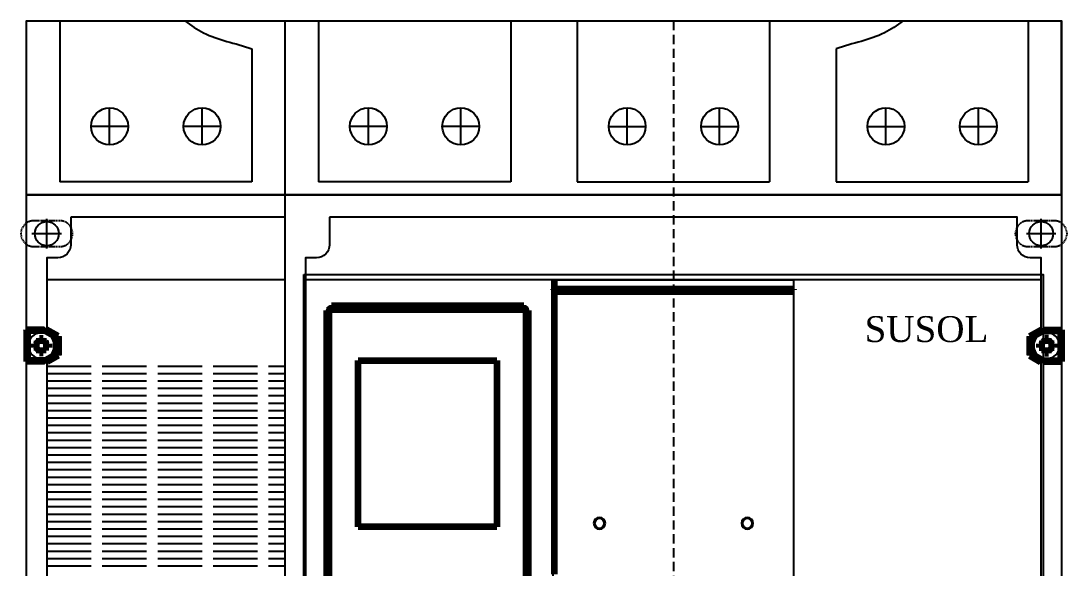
# Model space of a CAD drawing. Header units: millimetres. Extents: x 1622 to 1905, y 0 to 327.
# Drawn here: x 1621.9 to 1904.9, y 179.1 to 327 of the extents above; entities that cross this region are included whole.
import ezdxf

# ---------------------------------------------------------------- set-up
doc = ezdxf.new("R2010")
doc.units = ezdxf.units.MM
doc.linetypes.add('ACAD_ISO02W100', pattern=[15, 12, -3])
doc.linetypes.add('HIDDEN', pattern=[0.375, 0.25, -0.125])
doc.layers.add('8', color=140, linetype='ACAD_ISO02W100')
doc.layers.add('at_Entity', color=7, linetype='Continuous')
doc.styles.add('vntime', font='txt')

# ---------------------------------------------------------------- blocks, each defined once
blk = doc.blocks.new('GYER HERH  WRE TS1600AF 4P')
for p, q in [((79509.42, 9496.29), (79579.42, 9496.29)), ((79579.42, 9496.29), (79789.42, 9496.29)), ((79579.42, 9496.29), (79789.42, 9496.29)), ((79579.42, 9449.29), (79509.42, 9449.29)), ((79509.42, 9449.29), (79579.42, 9449.29)), ((79789.42, 9449.29), (79579.42, 9449.29)), ((79579.42, 9449.29), (79789.42, 9449.29)), ((79579.42, 9426.29), (79514.92, 9426.29)), ((79783.92, 9426.29), (79584.92, 9426.29))]:
    blk.add_line(p, q)
at = {"color": 0, "linetype": 'ByBlock'}
for p, q in [((79509.42, 9496.29), (79579.42, 9496.29)), ((79509.42, 9449.29), (79509.42, 9496.29))]:
    blk.add_line(p, q, dxfattribs=at)
at = {"color": 1, "ltscale": 10}
for p, q in [((79518.42, 9496.29), (79518.42, 9452.79)), ((79588.42, 9496.29), (79588.42, 9452.79)), ((79640.42, 9496.29), (79640.42, 9452.79)), ((79658.42, 9496.29), (79658.42, 9452.79)), ((79710.42, 9496.29), (79710.42, 9452.79)), ((79780.42, 9496.29), (79780.42, 9452.79)), ((79570.42, 9488.78), (79570.42, 9452.79)), ((79640.42, 9488.78), (79640.42, 9452.79)), ((79658.42, 9488.78), (79658.42, 9452.79)), ((79728.42, 9488.78), (79728.42, 9452.79)), ((79570.42, 9452.79), (79518.42, 9452.79)), ((79640.42, 9452.79), (79588.42, 9452.79)), ((79658.42, 9452.79), (79710.42, 9452.79)), ((79728.42, 9452.79), (79780.42, 9452.79))]:
    blk.add_line(p, q, dxfattribs=at)
at = {"color": 7}
blk.add_line((79789.42, 9449.29), (79789.42, 9496.29), dxfattribs=at)
blk.add_line((79789.42, 9449.29), (79789.42, 9496.29), dxfattribs=at)
at = {"color": 3}
for p, q in [((79514.92, 9434.79), (79514.92, 9442.79)), ((79783.92, 9434.79), (79783.92, 9442.79)), ((79510.92, 9438.79), (79518.92, 9438.79)), ((79779.92, 9438.79), (79787.92, 9438.79))]:
    blk.add_line(p, q, dxfattribs=at)
at = {"color": 0, "linetype": 'ByBlock'}
blk.add_lwpolyline([(79579.42, 9169.29), (79509.42, 9169.29), (79509.42, 9496.29), (79579.42, 9496.29)], dxfattribs=at)
blk.add_lwpolyline([(79579.42, 9496.29), (79789.42, 9496.29), (79789.42, 9169.29), (79579.42, 9169.29)], close=True, dxfattribs=at)
at = {"color": 4, "linetype": 'HIDDEN'}
for points in [[(79507.92, 9438.79), (79507.92, 9438.79, 0.414214), (79511.42, 9435.29), (79518.42, 9435.29, 0.414214), (79521.92, 9438.79), (79521.92, 9438.79, 0.414214), (79518.42, 9442.29), (79511.42, 9442.29, 0.414214)], [(79776.92, 9438.79), (79776.92, 9438.79, 0.414214), (79780.42, 9435.29), (79787.42, 9435.29, 0.414214), (79790.92, 9438.79), (79790.92, 9438.79, 0.414214), (79787.42, 9442.29), (79780.42, 9442.29, 0.414214)]]:
    blk.add_lwpolyline(points, format="xyb", close=True, dxfattribs=at)
for points in [[(79521.42, 9443.29), (79521.42, 9435.79, -0.414214), (79517.92, 9432.29), (79514.92, 9432.29), (79514.92, 9412.8)], [(79591.42, 9443.29), (79591.42, 9435.79, -0.414214), (79587.92, 9432.29), (79584.92, 9432.29), (79584.92, 9229.79), (79783.92, 9229.79), (79783.92, 9297.16)], [(79783.92, 9412.8), (79783.92, 9432.29), (79780.92, 9432.29, -0.414214), (79777.42, 9435.79), (79777.42, 9443.29), (79591.42, 9443.29)]]:
    blk.add_lwpolyline(points, format="xyb")
for points in [[(79579.42, 9443.29), (79521.42, 9443.29)], [(79514.92, 9404.15), (79514.92, 9305.81)], [(79783.92, 9305.81), (79783.92, 9404.15)]]:
    blk.add_lwpolyline(points)
at = {"color": 3}
blk.add_lwpolyline([(79584.42, 9427.79), (79784.42, 9427.79), (79784.42, 9228.79), (79584.42, 9228.79)], close=True, dxfattribs=at)
blk.add_lwpolyline([(79651.93, 9426.29), (79716.93, 9426.29), (79716.93, 9229.79), (79651.93, 9229.79)], close=True)
at = {"color": 7}
for centre in [(79514.92, 9438.79), (79783.92, 9438.79)]:
    blk.add_circle(centre, 3.25, dxfattribs=at)
at = {"color": 1, "ltscale": 10}
for points in [[(79552.3, 9496.29), (79553.9, 9495.04), (79559.28, 9491.5), (79565.8, 9490.32), (79570.42, 9488.78)], [(79746.55, 9496.29), (79744.95, 9495.04), (79739.57, 9491.5), (79733.05, 9490.32), (79728.42, 9488.78)]]:
    blk.add_open_spline(points, degree=3, knots=[10.553098, 10.553098, 10.553098, 10.553098, 16.653716, 30.247219, 30.247219, 30.247219, 30.247219], dxfattribs=at)
at = {"layer": '8', "color": 3, "linetype": 'HIDDEN', "ltscale": 10}
blk.add_line((79684.42, 9496.29), (79684.42, 9169.29), dxfattribs=at)
at = {"layer": '8', "color": 1, "linetype": 'ByBlock'}
for p, q in [((79531.92, 9462.79), (79531.92, 9472.79)), ((79531.92, 9462.79), (79531.92, 9472.79)), ((79531.92, 9462.79), (79531.92, 9472.79)), ((79556.92, 9462.79), (79556.92, 9472.79)), ((79556.92, 9462.79), (79556.92, 9472.79)), ((79556.92, 9462.79), (79556.92, 9472.79)), ((79601.92, 9462.79), (79601.92, 9472.79)), ((79601.92, 9462.79), (79601.92, 9472.79)), ((79626.92, 9462.79), (79626.92, 9472.79)), ((79626.92, 9462.79), (79626.92, 9472.79)), ((79671.92, 9462.79), (79671.92, 9472.79)), ((79696.92, 9462.79), (79696.92, 9472.79)), ((79741.92, 9462.79), (79741.92, 9472.79)), ((79741.92, 9462.79), (79741.92, 9472.79)), ((79766.92, 9462.79), (79766.92, 9472.79)), ((79766.92, 9462.79), (79766.92, 9472.79)), ((79536.92, 9467.79), (79526.92, 9467.79)), ((79536.92, 9467.79), (79526.92, 9467.79)), ((79536.92, 9467.79), (79526.92, 9467.79)), ((79561.92, 9467.79), (79551.92, 9467.79)), ((79561.92, 9467.79), (79551.92, 9467.79)), ((79561.92, 9467.79), (79551.92, 9467.79)), ((79606.92, 9467.79), (79596.92, 9467.79)), ((79606.92, 9467.79), (79596.92, 9467.79)), ((79631.92, 9467.79), (79621.92, 9467.79)), ((79631.92, 9467.79), (79621.92, 9467.79)), ((79666.92, 9467.79), (79676.92, 9467.79)), ((79691.92, 9467.79), (79701.92, 9467.79)), ((79736.92, 9467.79), (79746.92, 9467.79)), ((79736.92, 9467.79), (79746.92, 9467.79)), ((79761.92, 9467.79), (79771.92, 9467.79)), ((79761.92, 9467.79), (79771.92, 9467.79))]:
    blk.add_line(p, q, dxfattribs=at)
at = {"layer": '8'}
for p, q in [((79514.92, 9403), (79579.42, 9403)), ((79514.92, 9401), (79579.42, 9401)), ((79514.92, 9399), (79579.42, 9399)), ((79514.92, 9397), (79579.42, 9397)), ((79514.92, 9395), (79579.42, 9395)), ((79514.92, 9393), (79579.42, 9393)), ((79514.92, 9391), (79579.42, 9391)), ((79514.92, 9389), (79579.42, 9389)), ((79514.92, 9387), (79579.42, 9387)), ((79514.92, 9385), (79579.42, 9385)), ((79514.92, 9383), (79579.42, 9383)), ((79514.92, 9381), (79579.42, 9381)), ((79514.92, 9379), (79579.42, 9379)), ((79514.92, 9379), (79579.42, 9379)), ((79514.92, 9377), (79579.42, 9377)), ((79514.92, 9375), (79579.42, 9375)), ((79514.92, 9373), (79579.42, 9373)), ((79514.92, 9371), (79579.42, 9371)), ((79514.92, 9369), (79579.42, 9369)), ((79514.92, 9367), (79579.42, 9367)), ((79514.92, 9365), (79579.42, 9365)), ((79514.92, 9363), (79579.42, 9363)), ((79514.92, 9361), (79579.42, 9361)), ((79514.92, 9359), (79579.42, 9359)), ((79514.92, 9357), (79579.42, 9357)), ((79514.92, 9355), (79579.42, 9355)), ((79514.92, 9353), (79579.42, 9353)), ((79514.92, 9351), (79579.42, 9351)), ((79514.92, 9349), (79579.42, 9349))]:
    blk.add_line(p, q, dxfattribs=at)
at = {"layer": '8', "color": 1, "linetype": 'ByBlock'}
for centre in [(79531.92, 9467.79), (79531.92, 9467.79), (79531.92, 9467.79), (79531.92, 9467.79), (79531.92, 9467.79), (79531.92, 9467.79), (79556.92, 9467.79), (79556.92, 9467.79), (79556.92, 9467.79), (79556.92, 9467.79), (79556.92, 9467.79), (79556.92, 9467.79), (79601.92, 9467.79), (79601.92, 9467.79), (79601.92, 9467.79), (79601.92, 9467.79), (79626.92, 9467.79), (79626.92, 9467.79), (79626.92, 9467.79), (79626.92, 9467.79), (79671.92, 9467.79), (79671.92, 9467.79), (79696.92, 9467.79), (79696.92, 9467.79), (79741.92, 9467.79), (79741.92, 9467.79), (79741.92, 9467.79), (79741.92, 9467.79), (79766.92, 9467.79), (79766.92, 9467.79), (79766.92, 9467.79), (79766.92, 9467.79)]:
    blk.add_circle(centre, 5, dxfattribs=at)
at = {"layer": 'at_Entity', "color": 0, "lineweight": 140}
for p, q in [((79652.23, 9346.79), (79652.23, 9426.29)), ((79651.94, 9423.63), (79651.93, 9423.61)), ((79651.93, 9423.61), (79651.93, 9423.58)), ((79716.93, 9423.09), (79651.93, 9423.09)), ((79651.95, 9423.66), (79651.94, 9423.63)), ((79651.97, 9423.69), (79651.95, 9423.66)), ((79651.99, 9423.71), (79651.97, 9423.69)), ((79652.02, 9423.73), (79651.99, 9423.71)), ((79652.05, 9423.75), (79652.02, 9423.73)), ((79652.08, 9423.77), (79652.05, 9423.75)), ((79652.11, 9423.78), (79652.08, 9423.77)), ((79652.14, 9423.78), (79652.11, 9423.78)), ((79652.19, 9423.79), (79652.14, 9423.78)), ((79652.23, 9423.79), (79652.19, 9423.79)), ((79716.62, 9423.79), (79652.23, 9423.79)), ((79716.62, 9423.79), (79716.66, 9423.79)), ((79716.66, 9423.79), (79716.71, 9423.78)), ((79716.71, 9423.78), (79716.74, 9423.78)), ((79716.74, 9423.78), (79716.78, 9423.77)), ((79716.78, 9423.77), (79716.81, 9423.75)), ((79716.81, 9423.75), (79716.84, 9423.73)), ((79716.84, 9423.73), (79716.87, 9423.71)), ((79716.87, 9423.71), (79716.89, 9423.69)), ((79716.89, 9423.69), (79716.91, 9423.66)), ((79716.91, 9423.66), (79716.92, 9423.63)), ((79716.92, 9423.63), (79716.93, 9423.61)), ((79716.93, 9423.61), (79716.93, 9423.58)), ((79591.48, 9418.3), (79644.37, 9418.3)), ((79591.68, 9418.5), (79644.18, 9418.5)), ((79591.93, 9419), (79591.93, 9419.3)), ((79643.93, 9419.3), (79591.93, 9419.3)), ((79643.93, 9419), (79591.93, 9419)), ((79643.93, 9419), (79643.93, 9419.3)), ((79590.63, 9418), (79590.63, 9237.82)), ((79590.93, 9418), (79590.63, 9418)), ((79590.93, 9418), (79590.93, 9237.82)), ((79591.18, 9238.52), (79591.18, 9418)), ((79591.28, 9317.21), (79591.28, 9418.1)), ((79644.58, 9317.21), (79644.58, 9418.1)), ((79644.68, 9238.52), (79644.68, 9418)), ((79644.93, 9237.82), (79644.93, 9418)), ((79644.93, 9418), (79645.23, 9418)), ((79645.23, 9237.82), (79645.23, 9418)), ((79509.42, 9412.82), (79509.42, 9404.21)), ((79509.42, 9412.82), (79509.43, 9412.79)), ((79509.43, 9412.79), (79509.43, 9412.75)), ((79509.43, 9412.75), (79509.44, 9412.72)), ((79509.44, 9412.72), (79509.45, 9412.7)), ((79514.19, 9412.82), (79509.45, 9412.82)), ((79509.45, 9412.78), (79509.45, 9412.82)), ((79509.45, 9412.75), (79509.45, 9412.78)), ((79509.47, 9412.71), (79509.45, 9412.75)), ((79509.45, 9412.7), (79509.46, 9412.67)), ((79509.46, 9412.67), (79509.47, 9412.65)), ((79509.48, 9412.69), (79509.47, 9412.71)), ((79509.47, 9412.65), (79509.49, 9412.63)), ((79509.5, 9412.66), (79509.48, 9412.69)), ((79509.49, 9412.63), (79509.51, 9412.61)), ((79509.51, 9412.63), (79509.5, 9412.66)), ((79509.53, 9412.61), (79509.51, 9412.63)), ((79509.51, 9412.61), (79509.53, 9412.59)), ((79509.56, 9412.59), (79509.53, 9412.61)), ((79509.53, 9412.59), (79509.56, 9412.57)), ((79509.58, 9412.57), (79509.56, 9412.59)), ((79514.19, 9412.51), (79514.19, 9412.82)), ((79514.28, 9412.59), (79514.79, 9412.88)), ((79517.28, 9410.86), (79514.28, 9412.59)), ((79514.57, 9412.41), (79514.9, 9412.59)), ((79518.02, 9411.06), (79514.79, 9412.88)), ((79517.63, 9411.05), (79514.9, 9412.59)), ((79780.83, 9411.06), (79784.06, 9412.88)), ((79781.22, 9411.05), (79783.95, 9412.59)), ((79781.57, 9410.86), (79784.57, 9412.59)), ((79784.28, 9412.41), (79783.95, 9412.59)), ((79784.57, 9412.59), (79784.06, 9412.88)), ((79784.66, 9412.51), (79784.66, 9412.82)), ((79784.66, 9412.82), (79789.4, 9412.82)), ((79789.27, 9412.57), (79789.29, 9412.59)), ((79789.29, 9412.59), (79789.32, 9412.61)), ((79789.32, 9412.59), (79789.29, 9412.57)), ((79789.32, 9412.61), (79789.34, 9412.63)), ((79789.34, 9412.61), (79789.32, 9412.59)), ((79789.34, 9412.63), (79789.35, 9412.66)), ((79789.36, 9412.63), (79789.34, 9412.61)), ((79789.35, 9412.66), (79789.37, 9412.69)), ((79789.38, 9412.65), (79789.36, 9412.63)), ((79789.37, 9412.69), (79789.38, 9412.71)), ((79789.38, 9412.71), (79789.4, 9412.75)), ((79789.39, 9412.67), (79789.38, 9412.65)), ((79789.4, 9412.7), (79789.39, 9412.67)), ((79789.4, 9412.78), (79789.4, 9412.82)), ((79789.4, 9412.75), (79789.4, 9412.78)), ((79789.41, 9412.72), (79789.4, 9412.7)), ((79789.42, 9412.75), (79789.41, 9412.72)), ((79789.42, 9412.82), (79789.42, 9404.21)), ((79789.42, 9412.82), (79789.42, 9412.79)), ((79789.42, 9412.79), (79789.42, 9412.75)), ((79509.56, 9412.57), (79509.58, 9412.56)), ((79509.6, 9412.56), (79509.58, 9412.57)), ((79509.58, 9412.56), (79509.61, 9412.54)), ((79509.63, 9412.54), (79509.6, 9412.56)), ((79509.61, 9412.54), (79509.64, 9412.53)), ((79509.65, 9412.53), (79509.63, 9412.54)), ((79509.64, 9412.53), (79509.67, 9412.52)), ((79509.67, 9412.52), (79509.65, 9412.53)), ((79509.67, 9412.52), (79509.7, 9412.52)), ((79509.7, 9412.52), (79509.67, 9412.52)), ((79509.7, 9412.52), (79509.73, 9412.51)), ((79509.73, 9412.51), (79509.7, 9412.52)), ((79509.73, 9412.51), (79509.73, 9404.51)), ((79509.75, 9412.51), (79509.73, 9412.51)), ((79514.19, 9412.51), (79509.75, 9412.51)), ((79512.94, 9409.84), (79512.68, 9409.7)), ((79512.94, 9409.03), (79512.94, 9410.56)), ((79512.94, 9410.56), (79513.97, 9410.56)), ((79513.97, 9410.56), (79513.97, 9409.03)), ((79514.23, 9409.71), (79513.97, 9409.84)), ((79517.28, 9410.86), (79517.63, 9411.05)), ((79517.43, 9410.59), (79517.78, 9410.79)), ((79517.43, 9406.44), (79517.43, 9410.59)), ((79517.78, 9410.79), (79517.78, 9406.24)), ((79518.08, 9410.79), (79517.78, 9410.79)), ((79518.02, 9411.06), (79518.02, 9411.06)), ((79518.02, 9411.06), (79518.03, 9411.03)), ((79518.03, 9411.03), (79518.04, 9411)), ((79518.04, 9411), (79518.05, 9410.97)), ((79518.05, 9410.97), (79518.06, 9410.95)), ((79518.06, 9410.95), (79518.07, 9410.92)), ((79518.07, 9410.92), (79518.07, 9410.89)), ((79518.07, 9410.89), (79518.08, 9410.85)), ((79518.08, 9410.85), (79518.08, 9410.82)), ((79518.08, 9410.82), (79518.08, 9410.79)), ((79518.08, 9410.79), (79518.08, 9406.24)), ((79780.78, 9410.89), (79780.77, 9410.85)), ((79780.77, 9410.85), (79780.77, 9410.82)), ((79780.77, 9410.82), (79780.77, 9410.79)), ((79780.77, 9410.79), (79780.77, 9406.24)), ((79780.77, 9410.79), (79781.07, 9410.79)), ((79780.79, 9410.95), (79780.78, 9410.92)), ((79780.78, 9410.92), (79780.78, 9410.89)), ((79780.8, 9410.97), (79780.79, 9410.95)), ((79780.81, 9411), (79780.8, 9410.97)), ((79780.82, 9411.03), (79780.81, 9411)), ((79780.83, 9411.06), (79780.82, 9411.03)), ((79780.83, 9411.06), (79780.83, 9411.06)), ((79781.07, 9410.79), (79781.07, 9406.24)), ((79781.42, 9410.59), (79781.07, 9410.79)), ((79781.57, 9410.86), (79781.22, 9411.05)), ((79781.42, 9406.44), (79781.42, 9410.59)), ((79784.62, 9409.71), (79784.88, 9409.84)), ((79784.66, 9412.51), (79789.1, 9412.51)), ((79784.88, 9410.56), (79784.88, 9409.03)), ((79785.91, 9410.56), (79784.88, 9410.56)), ((79785.91, 9409.03), (79785.91, 9410.56)), ((79785.91, 9409.84), (79786.17, 9409.7)), ((79789.1, 9412.51), (79789.12, 9412.51)), ((79789.15, 9412.52), (79789.12, 9412.51)), ((79789.12, 9412.51), (79789.15, 9412.52)), ((79789.12, 9412.51), (79789.12, 9404.51)), ((79789.18, 9412.52), (79789.15, 9412.52)), ((79789.15, 9412.52), (79789.18, 9412.52)), ((79789.21, 9412.53), (79789.18, 9412.52)), ((79789.18, 9412.52), (79789.2, 9412.53)), ((79789.2, 9412.53), (79789.22, 9412.54)), ((79789.24, 9412.54), (79789.21, 9412.53)), ((79789.22, 9412.54), (79789.25, 9412.56)), ((79789.27, 9412.56), (79789.24, 9412.54)), ((79789.25, 9412.56), (79789.27, 9412.57)), ((79789.29, 9412.57), (79789.27, 9412.56)), ((79511.4, 9408), (79511.4, 9409.03)), ((79511.4, 9409.03), (79512.94, 9409.03)), ((79512.94, 9408), (79511.4, 9408)), ((79512.26, 9409.29), (79512.13, 9409.03)), ((79512.13, 9408), (79512.27, 9407.74)), ((79512.42, 9409.5), (79512.26, 9409.29)), ((79512.27, 9407.74), (79512.47, 9407.48)), ((79512.68, 9409.7), (79512.42, 9409.5)), ((79512.47, 9407.48), (79512.68, 9407.32)), ((79512.68, 9407.32), (79512.94, 9407.19)), ((79512.94, 9406.47), (79512.94, 9408)), ((79515.5, 9409.03), (79513.97, 9409.03)), ((79513.97, 9406.47), (79513.97, 9408)), ((79515.5, 9408), (79513.97, 9408)), ((79514.45, 9409.55), (79514.23, 9409.71)), ((79514.64, 9409.29), (79514.45, 9409.55)), ((79514.78, 9409.03), (79514.64, 9409.29)), ((79515.5, 9409.03), (79515.5, 9408)), ((79783.35, 9409.03), (79783.35, 9408)), ((79783.35, 9409.03), (79784.88, 9409.03)), ((79783.35, 9408), (79784.88, 9408)), ((79784.07, 9409.03), (79784.21, 9409.29)), ((79784.21, 9409.29), (79784.4, 9409.55)), ((79784.4, 9409.55), (79784.62, 9409.71)), ((79784.88, 9406.47), (79784.88, 9408)), ((79787.45, 9409.03), (79785.91, 9409.03)), ((79785.91, 9406.47), (79785.91, 9408)), ((79785.91, 9408), (79787.45, 9408)), ((79786.17, 9407.32), (79785.91, 9407.19)), ((79786.17, 9409.7), (79786.43, 9409.5)), ((79786.38, 9407.48), (79786.17, 9407.32)), ((79786.58, 9407.74), (79786.38, 9407.48)), ((79786.43, 9409.5), (79786.59, 9409.29)), ((79786.72, 9408), (79786.58, 9407.74)), ((79786.59, 9409.29), (79786.72, 9409.03)), ((79787.45, 9408), (79787.45, 9409.03)), ((79509.43, 9404.24), (79509.42, 9404.21)), ((79509.44, 9404.3), (79509.43, 9404.27)), ((79509.43, 9404.27), (79509.43, 9404.24)), ((79509.45, 9404.32), (79509.44, 9404.3)), ((79509.46, 9404.35), (79509.45, 9404.32)), ((79509.47, 9404.31), (79509.45, 9404.27)), ((79509.45, 9404.27), (79509.45, 9404.24)), ((79509.45, 9404.24), (79509.45, 9404.21)), ((79514.19, 9404.21), (79509.45, 9404.21)), ((79509.47, 9404.37), (79509.46, 9404.35)), ((79509.49, 9404.4), (79509.47, 9404.37)), ((79509.48, 9404.35), (79509.47, 9404.31)), ((79509.5, 9404.37), (79509.48, 9404.35)), ((79509.51, 9404.43), (79509.49, 9404.4)), ((79509.51, 9404.39), (79509.5, 9404.37)), ((79509.53, 9404.44), (79509.51, 9404.43)), ((79509.53, 9404.42), (79509.51, 9404.39)), ((79509.55, 9404.46), (79509.53, 9404.44)), ((79509.56, 9404.44), (79509.53, 9404.42)), ((79509.58, 9404.47), (79509.55, 9404.46)), ((79509.58, 9404.45), (79509.56, 9404.44)), ((79509.61, 9404.49), (79509.58, 9404.47)), ((79509.6, 9404.47), (79509.58, 9404.45)), ((79509.63, 9404.48), (79509.6, 9404.47)), ((79509.63, 9404.5), (79509.61, 9404.49)), ((79509.66, 9404.5), (79509.63, 9404.5)), ((79509.65, 9404.49), (79509.63, 9404.48)), ((79509.67, 9404.5), (79509.65, 9404.49)), ((79509.7, 9404.51), (79509.66, 9404.5)), ((79509.7, 9404.51), (79509.67, 9404.5)), ((79509.73, 9404.51), (79509.7, 9404.51)), ((79509.73, 9404.51), (79509.7, 9404.51)), ((79509.75, 9404.51), (79509.73, 9404.51)), ((79514.19, 9404.51), (79509.75, 9404.51)), ((79513.97, 9406.47), (79512.94, 9406.47)), ((79514.19, 9404.21), (79514.19, 9404.51)), ((79514.28, 9404.44), (79517.28, 9406.17)), ((79514.77, 9404.15), (79514.28, 9404.44)), ((79514.92, 9404.42), (79514.57, 9404.61)), ((79515.07, 9404.15), (79514.77, 9404.15)), ((79517.63, 9405.98), (79514.92, 9404.42)), ((79517.97, 9405.83), (79515.07, 9404.15)), ((79517.63, 9405.98), (79517.28, 9406.17)), ((79517.78, 9406.24), (79517.43, 9406.44)), ((79518.08, 9406.24), (79517.78, 9406.24)), ((79518.04, 9406.04), (79517.97, 9405.83)), ((79518.01, 9405.95), (79518, 9405.95)), ((79518, 9405.95), (79518, 9405.94)), ((79518.02, 9405.97), (79518.01, 9405.96)), ((79518.01, 9405.96), (79518.01, 9405.95)), ((79518.03, 9405.99), (79518.02, 9405.97)), ((79518.04, 9406.01), (79518.03, 9405.99)), ((79518.05, 9406.06), (79518.04, 9406.04)), ((79518.06, 9406.11), (79518.05, 9406.08)), ((79518.05, 9406.08), (79518.05, 9406.06)), ((79518.07, 9406.13), (79518.06, 9406.11)), ((79518.08, 9406.19), (79518.07, 9406.17)), ((79518.07, 9406.17), (79518.07, 9406.14)), ((79518.07, 9406.14), (79518.07, 9406.13)), ((79518.08, 9406.24), (79518.08, 9406.22)), ((79518.08, 9406.22), (79518.08, 9406.19)), ((79599.17, 9359.5), (79599.17, 9404.5)), ((79599.17, 9404.5), (79636.67, 9404.5)), ((79636.67, 9404.5), (79636.67, 9359.5)), ((79780.77, 9406.24), (79781.07, 9406.24)), ((79780.77, 9406.24), (79780.77, 9406.22)), ((79780.77, 9406.22), (79780.77, 9406.19)), ((79780.77, 9406.19), (79780.78, 9406.17)), ((79780.78, 9406.17), (79780.78, 9406.14)), ((79780.78, 9406.14), (79780.78, 9406.13)), ((79780.78, 9406.13), (79780.79, 9406.11)), ((79780.79, 9406.11), (79780.8, 9406.08)), ((79780.8, 9406.08), (79780.8, 9406.06)), ((79780.8, 9406.06), (79780.81, 9406.04)), ((79780.81, 9406.04), (79780.88, 9405.83)), ((79780.81, 9406.01), (79780.82, 9405.99)), ((79780.82, 9405.99), (79780.83, 9405.97)), ((79780.83, 9405.97), (79780.84, 9405.96)), ((79780.84, 9405.96), (79780.84, 9405.95)), ((79780.84, 9405.95), (79780.85, 9405.95)), ((79780.85, 9405.95), (79780.85, 9405.94)), ((79780.88, 9405.83), (79783.78, 9404.15)), ((79781.07, 9406.24), (79781.42, 9406.44)), ((79781.22, 9405.98), (79781.57, 9406.17)), ((79781.22, 9405.98), (79783.92, 9404.42)), ((79784.57, 9404.44), (79781.57, 9406.17)), ((79783.78, 9404.15), (79784.08, 9404.15)), ((79783.92, 9404.42), (79784.28, 9404.61)), ((79784.08, 9404.15), (79784.57, 9404.44)), ((79784.66, 9404.21), (79784.66, 9404.51)), ((79784.66, 9404.51), (79789.1, 9404.51)), ((79784.66, 9404.21), (79789.4, 9404.21)), ((79784.88, 9406.47), (79785.91, 9406.47)), ((79789.1, 9404.51), (79789.12, 9404.51)), ((79789.12, 9404.51), (79789.15, 9404.51)), ((79789.12, 9404.51), (79789.15, 9404.51)), ((79789.15, 9404.51), (79789.19, 9404.5)), ((79789.15, 9404.51), (79789.18, 9404.5)), ((79789.18, 9404.5), (79789.2, 9404.49)), ((79789.19, 9404.5), (79789.22, 9404.5)), ((79789.2, 9404.49), (79789.22, 9404.48)), ((79789.22, 9404.5), (79789.24, 9404.49)), ((79789.22, 9404.48), (79789.25, 9404.47)), ((79789.24, 9404.49), (79789.27, 9404.47)), ((79789.25, 9404.47), (79789.27, 9404.45)), ((79789.27, 9404.47), (79789.3, 9404.46)), ((79789.27, 9404.45), (79789.29, 9404.44)), ((79789.29, 9404.44), (79789.32, 9404.42)), ((79789.3, 9404.46), (79789.32, 9404.44)), ((79789.32, 9404.44), (79789.34, 9404.43)), ((79789.32, 9404.42), (79789.34, 9404.39)), ((79789.34, 9404.43), (79789.36, 9404.4)), ((79789.34, 9404.39), (79789.35, 9404.37)), ((79789.35, 9404.37), (79789.37, 9404.35)), ((79789.36, 9404.4), (79789.38, 9404.37)), ((79789.37, 9404.35), (79789.38, 9404.31)), ((79789.38, 9404.37), (79789.39, 9404.35)), ((79789.38, 9404.31), (79789.4, 9404.27)), ((79789.39, 9404.35), (79789.4, 9404.32)), ((79789.4, 9404.32), (79789.41, 9404.3)), ((79789.4, 9404.27), (79789.4, 9404.24)), ((79789.4, 9404.24), (79789.4, 9404.21)), ((79789.41, 9404.3), (79789.42, 9404.27)), ((79789.42, 9404.27), (79789.42, 9404.24)), ((79789.42, 9404.24), (79789.42, 9404.21)), ((79636.67, 9359.5), (79599.17, 9359.5))]:
    blk.add_line(p, q, dxfattribs=at)
at = {"layer": 'at_Entity', "color": 0}
for centre, radius, start, end in [((79591.93, 9418), 1.3, 90, 180), ((79591.93, 9418), 0.996, 90, 180), ((79591.68, 9418), 0.501, 90, 180), ((79643.93, 9418), 1.3, 360, 90), ((79643.93, 9418), 0.999, 360, 90), ((79644.18, 9418), 0.502, 360, 90), ((79513.45, 9408.51), 3.49, 90, 180), ((79513.45, 9408.51), 3.5, 360, 90), ((79785.4, 9408.51), 3.5, 90, 180), ((79785.4, 9408.51), 3.49, 360, 90), ((79513.45, 9408.51), 3.49, 180, 270), ((79513.45, 9408.51), 3.5, 270, 0), ((79513.43, 9408.58), 1.48, 291.3369, 336.5869), ((79785.4, 9408.51), 3.5, 180, 270), ((79785.42, 9408.58), 1.48, 203.4131, 248.6631), ((79785.4, 9408.51), 3.49, 270, 0), ((79664.43, 9360.5), 1.6, 90, 180), ((79664.43, 9360.5), 1.3, 90, 180), ((79664.43, 9360.5), 1.6, 360, 90), ((79664.43, 9360.5), 1.3, 360, 90), ((79704.43, 9360.5), 1.6, 90, 180), ((79704.43, 9360.5), 1.3, 90, 180), ((79704.43, 9360.5), 1.59, 360, 90), ((79704.43, 9360.5), 1.3, 360, 90), ((79664.43, 9360.5), 1.6, 180, 270), ((79664.43, 9360.5), 1.3, 180, 270), ((79664.43, 9360.5), 1.3, 270, 0), ((79664.43, 9360.5), 1.6, 270, 0), ((79704.43, 9360.5), 1.6, 180, 270), ((79704.43, 9360.5), 1.3, 180, 270), ((79704.43, 9360.5), 1.3, 270, 0), ((79704.43, 9360.5), 1.59, 270, 0)]:
    blk.add_arc(centre, radius, start, end, dxfattribs=at)
at = {"insert": (79769.64, 9416.5), "char_height": 7, "width": 1876.4375, "attachment_point": 3, "style": 'vntime'}
blk.add_mtext('SUSOL', dxfattribs=at)

msp = doc.modelspace()

# ---------------------------------------------------------------- block references
msp.add_blockref('GYER HERH  WRE TS1600AF 4P', (-77886.07, -9169.29))

doc.saveas('drawing.dxf')
